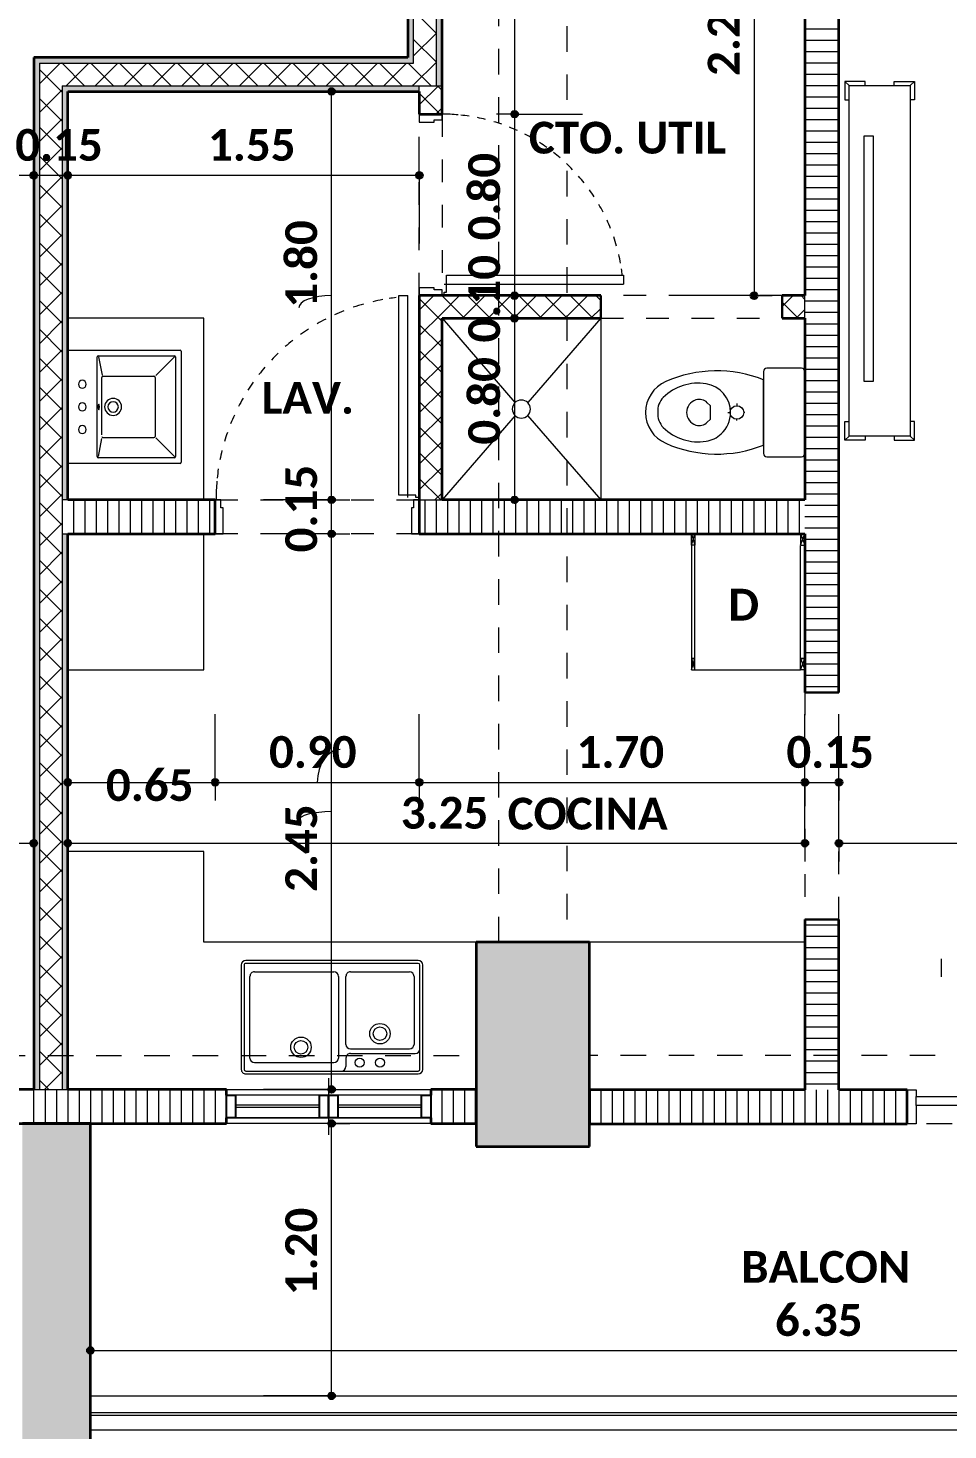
# Model space of a CAD drawing. Header units: metres. Extents: x -144 to 1000, y -717 to 29.
# Drawn here: x 695.61 to 699.66, y -569.38 to -563.2 of the extents above; entities that cross this region are included whole.
import ezdxf

# ---------------------------------------------------------------- set-up
doc = ezdxf.new("R2010")
doc.units = ezdxf.units.M
for name, pattern in [('Basculante', [0.11625, 0.075, -0.04125]), ('basculante modificado', [0.18, 0.1125, -0.0675]), ('Trazo', [0.45, 0.225, -0.225])]:
    doc.linetypes.add(name, pattern=pattern)
doc.layers.get('0').update_dxf_attribs({"color": 1})
for name, color, linetype, lineweight in [('A-ANNO-DIMS', 1, 'Continuous', 9), ('A-DETL', 1, 'Continuous', 9), ('A-DETL-GENF', 1, 'Continuous', 9), ('A-DETL-MEDM', 1, 'Continuous', 30), ('A-DOOR', 1, 'Continuous', 9), ('A-DOOR-FRAM', 1, 'Continuous', 9), ('A-DOOR-HDLN', 1, 'Trazo', 20), ('A-FLOR', 2, 'Continuous', 9), ('A-FLOR-HRAL', 1, 'Continuous', 9), ('A-GLAZ', 1, 'Continuous', 9), ('A-WALL', 4, 'Continuous', 9), ('G-ANNO-TEXT', 2, 'Continuous', 9), ('G-IMPT', 1, 'Continuous', 9), ('I-FURN', 2, 'Continuous', 9), ('P-SANR-FIXT', 1, 'Continuous', 9), ('S-COLS', 7, 'Continuous', 9)]:
    doc.layers.add(name, color=color, linetype=linetype, lineweight=lineweight)
doc.layers.add('A-WALL-PATT', color=7, linetype='Continuous', lineweight=35, true_color=0x9c9c9c)
doc.styles.add('Calibri_B', font='calibrib.ttf', dxfattribs={"height": 0.165})
doc.styles.add('Calibri_B_4', font='calibrib.ttf', dxfattribs={"height": 0.1125})

# ---------------------------------------------------------------- blocks, each defined once
blk = doc.blocks.new('LAVAMANO DE COCINA - LAVADERO COCINA_dwg-2002165-Nivel 9 DIM')
at = {"layer": 'G-IMPT'}
for p, q in [((-471.6397, -982.649), (-472.3997, -982.649)), ((-472.4197, -982.669), (-472.4197, -983.129)), ((-472.4072, -982.669), (-472.4072, -983.129)), ((-471.6397, -982.6615), (-472.3997, -982.6615)), ((-472.0814, -982.719), (-472.0814, -982.6815)), ((-471.6781, -982.699), (-472.0281, -982.699)), ((-471.6322, -983.129), (-471.6322, -982.669)), ((-471.6197, -983.129), (-471.6197, -982.669)), ((-472.1014, -982.739), (-472.3872, -982.739)), ((-472.1014, -982.759), (-472.3614, -982.759)), ((-472.0481, -983.079), (-472.0481, -982.719)), ((-471.6581, -982.719), (-471.6581, -983.079)), ((-472.3814, -983.079), (-472.3814, -982.779)), ((-472.0814, -982.779), (-472.0814, -983.079)), ((-472.3997, -983.1365), (-471.6397, -983.1365)), ((-472.1014, -983.099), (-472.3614, -983.099)), ((-471.6781, -983.099), (-472.0281, -983.099)), ((-472.3997, -983.149), (-471.6397, -983.149))]:
    blk.add_line(p, q, dxfattribs=at)
for centre, radius in [((-472.2314, -982.6989), 0.02), ((-472.1422, -982.6989), 0.02), ((-471.8831, -982.7665), 0.045), ((-471.8831, -982.7665), 0.03), ((-472.2314, -982.8265), 0.045), ((-472.2314, -982.8265), 0.03)]:
    blk.add_circle(centre, radius, dxfattribs=at)
for centre, radius, start, end in [((-472.3997, -982.669), 0.02, 90, 180), ((-471.6397, -982.669), 0.02, 360, 90), ((-472.3997, -982.669), 0.0075, 90, 180), ((-472.0614, -982.6815), 0.02, 90, 180), ((-472.0281, -982.719), 0.02, 90, 180), ((-471.6781, -982.719), 0.02, 0, 90), ((-471.6397, -982.669), 0.0075, 0, 90), ((-472.3872, -982.759), 0.02, 90, 180), ((-472.3614, -982.779), 0.02, 90, 180), ((-472.1014, -982.719), 0.02, 270, 0), ((-472.1014, -982.779), 0.02, 0, 90), ((-472.3614, -983.079), 0.02, 180, 270), ((-472.1014, -983.079), 0.02, 270, 0), ((-472.0281, -983.079), 0.02, 180, 270), ((-471.6781, -983.079), 0.02, 270, 0), ((-472.3997, -983.129), 0.02, 180, 270), ((-472.3997, -983.129), 0.0075, 180, 270), ((-471.6397, -983.129), 0.0075, 270, 0), ((-471.6397, -983.129), 0.02, 270, 360)]:
    blk.add_arc(centre, radius, start, end, dxfattribs=at)
blk = doc.blocks.new('S')
at = {"layer": 'A-ANNO-DIMS', "lineweight": 25}
h = blk.add_hatch(color=256, dxfattribs=at)
edge = h.paths.add_edge_path()
edge.add_arc((686.2125, -502.6985), 0.015, 0, 360)
h = blk.add_hatch(color=256, dxfattribs=at)
edge = h.paths.add_edge_path()
edge.add_arc((687.0192, -502.7986), 0.015, 0, 360)
h = blk.add_hatch(color=256, dxfattribs=at)
edge = h.paths.add_edge_path()
edge.add_arc((687.0192, -502.7986), 0.015, 0, 360)
h = blk.add_hatch(color=256, dxfattribs=at)
edge = h.paths.add_edge_path()
edge.add_arc((684.8993, -503.0682), 0.015, 0, 360)
h = blk.add_hatch(color=256, dxfattribs=at)
edge = h.paths.add_edge_path()
edge.add_arc((684.8993, -503.0682), 0.015, 0, 360)
h = blk.add_hatch(color=256, dxfattribs=at)
edge = h.paths.add_edge_path()
edge.add_arc((685.0493, -503.0682), 0.015, 0, 360)
h = blk.add_hatch(color=256, dxfattribs=at)
edge = h.paths.add_edge_path()
edge.add_arc((685.0493, -503.0682), 0.015, 0, 360)
h = blk.add_hatch(color=256, dxfattribs=at)
edge = h.paths.add_edge_path()
edge.add_arc((686.5993, -503.0682), 0.015, 0, 360)
h = blk.add_hatch(color=256, dxfattribs=at)
edge = h.paths.add_edge_path()
edge.add_arc((687.0192, -503.5986), 0.015, 0, 360)
h = blk.add_hatch(color=256, dxfattribs=at)
edge = h.paths.add_edge_path()
edge.add_arc((687.0192, -503.5986), 0.015, 0, 360)
h = blk.add_hatch(color=256, dxfattribs=at)
edge = h.paths.add_edge_path()
edge.add_arc((688.075, -503.5986), 0.015, 0, 360)
h = blk.add_hatch(color=256, dxfattribs=at)
edge = h.paths.add_edge_path()
edge.add_arc((687.0192, -503.6986), 0.015, 0, 360)
h = blk.add_hatch(color=256, dxfattribs=at)
edge = h.paths.add_edge_path()
edge.add_arc((687.0192, -503.6986), 0.015, 0, 360)
h = blk.add_hatch(color=256, dxfattribs=at)
edge = h.paths.add_edge_path()
edge.add_arc((686.2125, -504.4986), 0.015, 0, 360)
h = blk.add_hatch(color=256, dxfattribs=at)
edge = h.paths.add_edge_path()
edge.add_arc((686.2125, -504.4986), 0.015, 0, 360)
h = blk.add_hatch(color=256, dxfattribs=at)
edge = h.paths.add_edge_path()
edge.add_arc((687.0192, -504.4986), 0.015, 0, 360)
h = blk.add_hatch(color=256, dxfattribs=at)
edge = h.paths.add_edge_path()
edge.add_arc((686.2125, -504.6486), 0.015, 0, 360)
h = blk.add_hatch(color=256, dxfattribs=at)
edge = h.paths.add_edge_path()
edge.add_arc((686.2125, -504.6486), 0.015, 0, 360)
h = blk.add_hatch(color=256, dxfattribs=at)
edge = h.paths.add_edge_path()
edge.add_arc((685.0493, -505.744), 0.015, 0, 360)
h = blk.add_hatch(color=256, dxfattribs=at)
edge = h.paths.add_edge_path()
edge.add_arc((685.6993, -505.744), 0.015, 0, 360)
h = blk.add_hatch(color=256, dxfattribs=at)
edge = h.paths.add_edge_path()
edge.add_arc((685.6993, -505.744), 0.015, 0, 360)
h = blk.add_hatch(color=256, dxfattribs=at)
edge = h.paths.add_edge_path()
edge.add_arc((686.5993, -505.744), 0.015, 0, 360)
h = blk.add_hatch(color=256, dxfattribs=at)
edge = h.paths.add_edge_path()
edge.add_arc((686.5993, -505.744), 0.015, 0, 360)
h = blk.add_hatch(color=256, dxfattribs=at)
edge = h.paths.add_edge_path()
edge.add_arc((688.2993, -505.744), 0.015, 0, 360)
h = blk.add_hatch(color=256, dxfattribs=at)
edge = h.paths.add_edge_path()
edge.add_arc((688.2993, -505.744), 0.015, 0, 360)
h = blk.add_hatch(color=256, dxfattribs=at)
edge = h.paths.add_edge_path()
edge.add_arc((688.4493, -505.744), 0.015, 0, 360)
h = blk.add_hatch(color=256, dxfattribs=at)
edge = h.paths.add_edge_path()
edge.add_arc((684.8993, -506.0122), 0.015, 0, 360)
h = blk.add_hatch(color=256, dxfattribs=at)
edge = h.paths.add_edge_path()
edge.add_arc((685.0493, -506.0122), 0.015, 0, 360)
h = blk.add_hatch(color=256, dxfattribs=at)
edge = h.paths.add_edge_path()
edge.add_arc((688.2993, -506.0122), 0.015, 0, 360)
h = blk.add_hatch(color=256, dxfattribs=at)
edge = h.paths.add_edge_path()
edge.add_arc((688.4493, -506.0122), 0.015, 0, 360)
h = blk.add_hatch(color=256, dxfattribs=at)
edge = h.paths.add_edge_path()
edge.add_arc((686.2125, -507.0975), 0.015, 0, 360)
h = blk.add_hatch(color=256, dxfattribs=at)
edge = h.paths.add_edge_path()
edge.add_arc((686.2125, -507.2475), 0.015, 0, 360)
h = blk.add_hatch(color=256, dxfattribs=at)
edge = h.paths.add_edge_path()
edge.add_arc((685.1493, -508.248), 0.015, 0, 360)
h = blk.add_hatch(color=256, dxfattribs=at)
edge = h.paths.add_edge_path()
edge.add_arc((686.2125, -508.4484), 0.015, 0, 360)
at = {"layer": 'A-WALL-PATT', "lineweight": 5, "true_color": 0x747474}
for points in [[(686.5743, -502.5735), (686.5743, -501.3485), (686.5493, -501.3485), (686.5493, -502.5735), (686.5697, -502.5735)], [(685.0243, -502.5735), (686.5493, -502.5735), (686.5493, -502.5485), (684.9243, -502.5485), (684.9243, -502.5735)]]:
    blk.add_hatch(color=8, dxfattribs=at).paths.add_polyline_path(points)
at = {"layer": 'A-WALL-PATT', "true_color": 0x747474}
for points in [[(686.6993, -502.6735), (686.6993, -501.3485), (686.6743, -501.3489), (686.6743, -502.6735)], [(684.8993, -507.0975), (684.9243, -507.0975), (684.9243, -502.5485), (684.8993, -502.5485), (684.8993, -506.0485)], [(686.5805, -502.6985), (686.5993, -502.6985), (686.5993, -502.6735), (685.0493, -502.6735), (685.0493, -502.6985), (686.5743, -502.6985)]]:
    blk.add_hatch(color=8, dxfattribs=at).paths.add_polyline_path(points)
at = {"layer": 'A-WALL-PATT', "lineweight": 5, "true_color": 0x747474}
h = blk.add_hatch(color=8, dxfattribs=at)
h.paths.add_polyline_path([(685.0243, -507.0975), (685.0493, -507.0975), (685.0493, -504.6486), (685.0243, -504.6486), (685.0243, -507.0948)])
h.paths.add_polyline_path([(685.0493, -504.4986), (685.0493, -502.6735), (685.0243, -502.6735), (685.0243, -504.4986)])
h = blk.add_hatch(color=8, dxfattribs=at)
h.paths.add_polyline_path([(691.4994, -508.9984), (691.7994, -508.9984), (691.7994, -507.2475), (691.4994, -507.2486), (691.4994, -508.6984)])
h.paths.add_polyline_path([(685.1493, -508.9984), (685.1493, -507.2475), (684.8493, -507.2475), (684.8493, -508.9984)])
at = {"layer": 'S-COLS', "true_color": 0x5b5b5b}
h = blk.add_hatch(color=251, dxfattribs=at)
h.paths.add_polyline_path([(697.4492, -507.3486), (697.4492, -506.4486), (696.9492, -506.4486), (696.9492, -507.3486), (697.3584, -507.3486)])
h.paths.add_polyline_path([(679.2055, -507.3486), (679.6494, -507.3486), (679.6494, -506.4486), (679.1494, -506.4486), (679.1494, -507.3486)])
h.paths.add_polyline_path([(687.3494, -507.3485), (687.3494, -506.4485), (686.8494, -506.4485), (686.8494, -507.3485)])
h.paths.add_polyline_path([(693.5604, -499.6485), (693.6495, -499.6485), (693.6495, -496.4985), (693.1495, -496.4985), (693.1495, -499.6485)])
h.paths.add_polyline_path([(683.4709, -499.6485), (685.0494, -499.6485), (685.049, -499.1486), (683.3492, -499.1486), (683.3492, -496.9986), (685.0495, -496.9986), (685.049, -496.4986), (683.0492, -496.4986), (683.0492, -499.6485), (683.1162, -499.6485)])
h.paths.add_polyline_path([(697.4495, -499.6485), (697.4495, -498.9486), (697.0495, -498.9486), (697.0495, -499.6485)])
h.paths.add_polyline_path([(679.4363, -499.6485), (679.6494, -499.6485), (679.6494, -498.9486), (679.1494, -498.9486), (679.1494, -499.6485), (679.4221, -499.6485)])
h.paths.add_polyline_path([(687.3494, -499.6485), (687.3494, -498.7485), (686.8494, -498.7485), (686.8494, -499.6485)])
h.paths.add_polyline_path([(687.3495, -497.3986), (687.3495, -496.4986), (686.8495, -496.4986), (686.8495, -497.3986)])
h.paths.add_polyline_path([(679.6492, -497.1986), (679.6492, -496.4975), (679.1492, -496.4986), (679.1492, -497.1986), (679.4242, -497.1986)])
h.paths.add_polyline_path([(697.2251, -497.1986), (697.4495, -497.1986), (697.4495, -496.4975), (697.0495, -496.4975), (697.0495, -497.1986)])
h.paths.add_polyline_path([(686.9244, -488.4986), (687.3494, -488.4986), (687.3494, -487.5986), (686.8494, -487.5986), (686.8494, -488.4986)])
h.paths.add_polyline_path([(697.2091, -488.4986), (697.4494, -488.4986), (697.4494, -487.5986), (696.9494, -487.5986), (696.9494, -488.4986)])
h.paths.add_polyline_path([(680.0745, -487.8986), (680.2494, -487.8986), (680.2494, -487.3986), (679.3494, -487.3986), (679.3494, -487.8986), (679.8744, -487.8986)])
at = {"layer": 'A-ANNO-DIMS'}
for p, q in [((687.0192, -501.3485), (687.0192, -502.7986)), ((688.075, -501.3485), (688.075, -503.5986)), ((686.2125, -502.6985), (685.9125, -502.6985)), ((686.2125, -504.4986), (686.2125, -502.6985)), ((686.2125, -502.6985), (686.2925, -502.6985)), ((684.8993, -503.0682), (684.8993, -502.7682)), ((684.8993, -503.0682), (684.8993, -502.7682)), ((685.0493, -503.0682), (685.0493, -502.7682)), ((685.0493, -503.0682), (685.0493, -502.7682)), ((687.0192, -502.7986), (686.9392, -502.7986)), ((687.0192, -502.7986), (686.9392, -502.7986)), ((687.0192, -502.7986), (687.3192, -502.7986)), ((687.0192, -502.7986), (687.0192, -503.5986)), ((687.0192, -502.7986), (687.3192, -502.7986)), ((686.5993, -503.0682), (686.5993, -502.9882)), ((681.699, -503.0682), (684.8993, -503.0682)), ((684.8993, -503.0682), (684.8993, -503.1482)), ((684.8993, -503.0682), (685.0493, -503.0682)), ((684.8993, -503.0682), (684.8993, -503.1482)), ((685.0493, -503.0682), (685.0493, -503.1482)), ((685.0493, -503.0682), (686.5993, -503.0682)), ((685.0493, -503.0682), (685.0493, -503.1482)), ((686.5993, -503.0682), (686.5993, -503.3682)), ((687.0192, -503.5986), (686.9392, -503.5986)), ((687.0192, -503.5986), (686.9392, -503.5986)), ((687.0192, -503.5986), (687.3192, -503.5986)), ((687.0192, -503.5986), (687.0192, -503.6986)), ((687.0192, -503.5986), (687.3192, -503.5986)), ((688.075, -503.5986), (687.775, -503.5986)), ((688.075, -503.5986), (688.155, -503.5986)), ((687.0192, -503.6986), (686.9392, -503.6986)), ((687.0192, -503.6986), (686.9392, -503.6986)), ((687.0192, -503.6986), (687.3192, -503.6986)), ((687.0192, -503.6986), (687.0192, -504.4986)), ((687.0192, -503.6986), (687.3192, -503.6986)), ((686.2125, -504.4986), (685.9125, -504.4986)), ((686.2125, -504.4986), (685.9125, -504.4986)), ((686.2125, -504.6486), (686.2125, -504.4986)), ((686.2125, -504.4986), (686.2925, -504.4986)), ((686.2125, -504.4986), (686.2925, -504.4986)), ((687.0192, -504.4986), (686.9392, -504.4986)), ((687.0192, -504.4986), (687.3192, -504.4986)), ((686.2125, -504.6486), (685.9125, -504.6486)), ((686.2125, -504.6486), (685.9125, -504.6486)), ((686.2125, -507.0975), (686.2125, -504.6486)), ((686.2125, -504.6486), (686.2925, -504.6486)), ((686.2125, -504.6486), (686.2925, -504.6486)), ((685.0493, -505.744), (685.0493, -505.444)), ((685.6993, -505.744), (685.6993, -505.444)), ((685.6993, -505.744), (685.6993, -505.444)), ((686.5993, -505.744), (686.5993, -505.444)), ((686.5993, -505.744), (686.5993, -505.444)), ((688.2993, -505.744), (688.2993, -505.444)), ((688.2993, -505.744), (688.2993, -505.444)), ((688.4493, -505.744), (688.4493, -505.444)), ((684.8993, -506.0122), (684.8993, -505.7122)), ((685.0493, -506.0122), (685.0493, -505.7122)), ((688.2993, -506.0122), (688.2993, -505.7122)), ((688.4493, -506.0122), (688.4493, -505.7122)), ((685.0493, -505.744), (685.6993, -505.744)), ((685.0493, -505.744), (685.0493, -505.824)), ((685.6993, -505.744), (685.6993, -505.824)), ((685.6993, -505.744), (686.5993, -505.744)), ((685.6993, -505.744), (685.6993, -505.824)), ((686.5993, -505.744), (686.5993, -505.824)), ((686.5993, -505.744), (688.2993, -505.744)), ((686.5993, -505.744), (686.5993, -505.824)), ((688.2993, -505.744), (688.2993, -505.824)), ((688.2993, -505.744), (688.4493, -505.744)), ((688.2993, -505.744), (688.2993, -505.824)), ((688.4493, -505.744), (688.4493, -505.824)), ((681.699, -506.0122), (684.8993, -506.0122)), ((684.8993, -506.0122), (684.8993, -506.0922)), ((685.0493, -506.0122), (688.2993, -506.0122)), ((685.0493, -506.0122), (685.0493, -506.0922)), ((688.2993, -506.0122), (688.2993, -506.0922)), ((688.4493, -506.0122), (691.6494, -506.0122)), ((688.4493, -506.0122), (688.4493, -506.0922)), ((686.2125, -507.0975), (685.9125, -507.0975)), ((686.2125, -507.0975), (686.2925, -507.0975)), ((686.2125, -507.2475), (685.9125, -507.2475)), ((686.2125, -508.4484), (686.2125, -507.2475)), ((686.2125, -507.2475), (686.2925, -507.2475)), ((685.1493, -508.248), (685.1493, -507.948)), ((685.1493, -508.248), (691.4994, -508.248)), ((685.1493, -508.248), (685.1493, -508.328)), ((686.2125, -508.4484), (685.9125, -508.4484)), ((686.2125, -508.4484), (686.2925, -508.4484))]:
    blk.add_line(p, q, dxfattribs=at)
at = {"layer": 'A-ANNO-DIMS', "lineweight": 25}
for centre in [(686.2125, -502.6985), (687.0192, -502.7986), (687.0192, -502.7986), (684.8993, -503.0682), (684.8993, -503.0682), (685.0493, -503.0682), (685.0493, -503.0682), (686.5993, -503.0682), (687.0192, -503.5986), (687.0192, -503.5986), (688.075, -503.5986), (687.0192, -503.6986), (687.0192, -503.6986), (686.2125, -504.4986), (686.2125, -504.4986), (687.0192, -504.4986), (686.2125, -504.6486), (686.2125, -504.6486), (685.0493, -505.744), (685.6993, -505.744), (685.6993, -505.744), (686.5993, -505.744), (686.5993, -505.744), (688.2993, -505.744), (688.2993, -505.744), (688.4493, -505.744), (684.8993, -506.0122), (685.0493, -506.0122), (688.2993, -506.0122), (688.4493, -506.0122), (686.2125, -507.0975), (686.2125, -507.2475), (685.1493, -508.248), (686.2125, -508.4484)]:
    blk.add_circle(centre, 0.015, dxfattribs=at)
at = {"layer": 'A-ANNO-DIMS'}
for centre, major_axis, ratio, start_param, end_param in [((686.2125, -503.6522), (-0.1451, 0), 0.370236, 4.712389, 6.283185), ((686.2502, -505.744), (0, 0.1451), 0.695613, 0, 1.570796), ((685.2176, -505.744), (0.1567, 0), 0.005578, 4.712389, 6.283185), ((686.2125, -505.9132), (-0.1451, 0), 0.277059, 4.712389, 6.283185)]:
    blk.add_ellipse(centre, major_axis=major_axis, ratio=ratio, start_param=start_param, end_param=end_param, dxfattribs=at)
at = {"layer": 'A-DETL', "color": 7, "linetype": 'basculante modificado'}
for p, q in [((686.9494, -506.4485), (686.9494, -499.6485)), ((687.2494, -499.6485), (687.2494, -506.4485)), ((679.6494, -506.9475), (686.8494, -506.9475)), ((696.9492, -506.9475), (687.3494, -506.9475)), ((686.8494, -507.2475), (679.6494, -507.2475)), ((687.3485, -507.2475), (696.9492, -507.2475))]:
    blk.add_line(p, q, dxfattribs=at)
at = {"layer": 'A-DETL', "color": 253, "true_color": 0xb6b6b6}
blk.add_line((688.8994, -506.5211), (688.8994, -506.6011), dxfattribs=at)
at = {"layer": 'A-DETL-GENF', "linetype": 'Basculante'}
for p, q in [((686.5993, -503.5986), (686.5993, -502.7986)), ((686.5993, -502.7986), (686.6993, -502.7986)), ((686.6993, -502.7986), (686.6993, -503.5986)), ((686.6993, -503.5986), (686.5993, -503.5986)), ((688.1993, -503.5986), (687.3993, -503.5986)), ((687.3993, -503.6986), (688.1993, -503.6986)), ((685.6993, -504.6486), (685.6993, -504.4986)), ((685.6993, -504.4986), (686.5993, -504.4986)), ((686.5993, -504.4986), (686.5993, -504.6486)), ((686.5993, -504.6486), (685.6993, -504.6486)), ((688.2993, -505.3485), (688.2993, -506.3485)), ((688.4493, -506.3485), (688.4493, -505.3485))]:
    blk.add_line(p, q, dxfattribs=at)
at = {"layer": 'A-DETL-GENF', "lineweight": 25}
for p, q in [((685.7494, -507.1225), (685.7894, -507.1225)), ((685.7494, -507.2225), (685.7494, -507.1225)), ((685.7894, -507.1225), (685.7894, -507.2225)), ((686.1594, -507.1225), (686.1994, -507.1225)), ((686.1594, -507.2225), (686.1594, -507.1225)), ((686.1994, -507.1225), (686.1994, -507.2225)), ((686.1994, -507.1225), (686.2394, -507.1225)), ((686.1994, -507.2225), (686.1994, -507.1225)), ((686.2394, -507.1225), (686.2394, -507.2225)), ((686.6094, -507.1225), (686.6494, -507.1225)), ((686.6094, -507.2225), (686.6094, -507.1225)), ((686.6494, -507.1225), (686.6494, -507.2225)), ((685.7894, -507.2225), (685.7494, -507.2225)), ((686.1994, -507.2225), (686.1594, -507.2225)), ((686.2394, -507.2225), (686.1994, -507.2225)), ((686.6494, -507.2225), (686.6094, -507.2225))]:
    blk.add_line(p, q, dxfattribs=at)
at = {"layer": 'A-DETL-GENF'}
for p, q in [((686.1594, -507.1225), (685.7894, -507.1225)), ((686.6094, -507.1225), (686.2394, -507.1225)), ((686.1594, -507.1675), (685.7894, -507.1675)), ((686.1594, -507.1775), (685.7894, -507.1775)), ((686.6094, -507.1675), (686.2394, -507.1675)), ((686.6094, -507.1775), (686.2394, -507.1775)), ((686.1594, -507.2225), (685.7894, -507.2225)), ((686.6094, -507.2225), (686.2394, -507.2225))]:
    blk.add_line(p, q, dxfattribs=at)
at = {"layer": 'A-DETL-MEDM'}
for p, q in [((687.3993, -503.5986), (687.3993, -503.6986)), ((688.1993, -503.6986), (688.1993, -503.5986)), ((688.4493, -505.3485), (688.2993, -505.3485)), ((688.2993, -506.3485), (688.4493, -506.3485))]:
    blk.add_line(p, q, dxfattribs=at)
at = {"layer": 'A-DOOR', "lineweight": 15}
for p, q in [((686.7093, -503.5486), (687.4993, -503.5486)), ((686.7193, -503.5086), (687.4993, -503.5086)), ((686.7193, -503.5836), (686.7193, -503.5086)), ((687.4993, -503.5086), (687.4993, -503.5486)), ((686.5093, -503.5986), (686.5493, -503.5986)), ((686.5093, -504.4786), (686.5093, -503.5986)), ((686.5493, -504.4886), (686.5493, -503.5986)), ((686.7093, -503.5836), (686.7193, -503.5836)), ((686.7093, -503.5986), (686.7093, -503.5836)), ((686.5843, -504.4786), (686.5093, -504.4786)), ((686.5843, -504.4886), (686.5843, -504.4786)), ((686.5993, -504.4886), (686.5843, -504.4886))]:
    blk.add_line(p, q, dxfattribs=at)
at = {"layer": 'A-DOOR'}
for p, q in [((686.6993, -503.5986), (686.5993, -503.5986)), ((686.5993, -504.4986), (686.5993, -504.6486))]:
    blk.add_line(p, q, dxfattribs=at)
for centre, radius, start, end in [((686.6993, -503.5986), 0.8, 84.86021, 90), ((686.6993, -503.5986), 0.8, 81.40092, 84.05706), ((686.6993, -503.5986), 0.8, 76.09186, 78.74617), ((686.6993, -503.5986), 0.8, 70.78086, 73.43707), ((686.6993, -503.5986), 0.8, 65.46046, 68.1223), ((686.6993, -503.5986), 0.8, 60.12331, 62.79443), ((686.6993, -503.5986), 0.8, 54.7622, 57.44619), ((686.6993, -503.5986), 0.8, 49.37018, 52.07048), ((686.6993, -503.5986), 0.8, 43.94059, 46.66048), ((686.6993, -503.5986), 0.8, 38.46716, 41.20973), ((686.6993, -503.5986), 0.8, 32.94407, 35.71217), ((686.6993, -503.5986), 0.8, 27.36602, 30.16222), ((686.6993, -503.5986), 0.8, 21.72829, 24.55488), ((686.6993, -503.5986), 0.8, 15.83157, 18.88574), ((686.6993, -503.5986), 0.8, 10.25822, 13.15108), ((686.6993, -503.5986), 0.8, 10.25822, 13.15108), ((686.6993, -503.5986), 0.8, 6.45945, 8.44999), ((686.5978, -504.4965), 0.8947, 100.25822, 103.15108), ((686.5978, -504.4965), 0.8947, 100.25822, 103.15108), ((686.5978, -504.4965), 0.8947, 96.45945, 98.44999), ((686.5978, -504.4965), 0.8947, 111.72829, 114.55488), ((686.5978, -504.4965), 0.8947, 105.83157, 108.88574), ((686.5978, -504.4965), 0.8947, 122.94407, 125.71217), ((686.5978, -504.4965), 0.8947, 117.36602, 120.16222), ((686.5978, -504.4965), 0.8947, 128.46716, 131.20973), ((686.5978, -504.4965), 0.8947, 133.94059, 136.66048), ((686.5978, -504.4965), 0.8947, 139.37018, 142.07048), ((686.5978, -504.4965), 0.8947, 144.7622, 147.44619), ((686.5978, -504.4965), 0.8947, 150.12331, 152.79443), ((686.5978, -504.4965), 0.8947, 155.46046, 158.1223), ((686.5978, -504.4965), 0.8947, 160.78086, 163.43707), ((686.5978, -504.4965), 0.8947, 166.09186, 168.74617), ((686.5978, -504.4965), 0.8947, 171.40092, 174.05706), ((686.5978, -504.4965), 0.8947, 174.86021, 180)]:
    blk.add_arc(centre, radius, start, end, dxfattribs=at)
at = {"layer": 'A-DOOR-FRAM'}
for p, q in [((686.5993, -502.7986), (686.5993, -502.8336)), ((686.6993, -502.8236), (686.6993, -502.7986)), ((686.5993, -502.8336), (686.6643, -502.8336)), ((686.6643, -502.8336), (686.6643, -502.8236)), ((686.6643, -502.8236), (686.6993, -502.8236)), ((686.5993, -503.5636), (686.5993, -503.5986)), ((686.6643, -503.5636), (686.5993, -503.5636)), ((686.6643, -503.5736), (686.6643, -503.5636)), ((686.6993, -503.5736), (686.6643, -503.5736)), ((686.6993, -503.5986), (686.6993, -503.5736)), ((685.7243, -504.4986), (685.6993, -504.4986)), ((685.7243, -504.5336), (685.7243, -504.4986)), ((685.7343, -504.5336), (685.7243, -504.5336)), ((685.7343, -504.6486), (685.7343, -504.5336)), ((686.5743, -504.5336), (686.5643, -504.5336)), ((686.5643, -504.5336), (686.5643, -504.6486)), ((686.5993, -504.4986), (686.5743, -504.4986)), ((686.5743, -504.4986), (686.5743, -504.5336)), ((685.6993, -504.6486), (685.7343, -504.6486)), ((686.5643, -504.6486), (686.5993, -504.6486)), ((688.7494, -507.0986), (688.7894, -507.0986)), ((688.7894, -507.0986), (688.7894, -507.1286)), ((688.7894, -507.1686), (688.7894, -507.2486)), ((688.7894, -507.2486), (688.7494, -507.2486))]:
    blk.add_line(p, q, dxfattribs=at)
at = {"layer": 'A-DOOR-FRAM', "lineweight": 5}
for p, q in [((688.7894, -507.1286), (689.5903, -507.1286)), ((688.7894, -507.1686), (688.7894, -507.1286)), ((689.5903, -507.1686), (688.7894, -507.1686))]:
    blk.add_line(p, q, dxfattribs=at)
at = {"layer": 'A-DOOR-HDLN'}
for p, q in [((686.5993, -502.7986), (686.6993, -502.7986)), ((685.6993, -504.6486), (685.6993, -504.4986))]:
    blk.add_line(p, q, dxfattribs=at)
at = {"layer": 'A-FLOR'}
for p, q in [((685.6493, -503.6986), (685.0493, -503.6986)), ((685.6493, -504.4986), (685.6493, -503.6986)), ((685.6493, -505.2485), (685.6493, -504.6486)), ((685.0493, -505.2485), (685.6493, -505.2485)), ((685.6493, -506.0485), (685.0493, -506.0485)), ((685.6493, -506.4485), (685.6493, -506.0485)), ((686.8494, -506.4485), (685.6493, -506.4485)), ((688.2993, -506.4485), (687.3494, -506.4485)), ((687.3494, -507.0975), (688.2993, -507.0975))]:
    blk.add_line(p, q, dxfattribs=at)
at = {"layer": 'A-FLOR-HRAL'}
for p, q in [((691.4994, -508.5224), (685.1493, -508.5224)), ((691.4994, -508.5344), (685.1493, -508.5344))]:
    blk.add_line(p, q, dxfattribs=at)
at = {"layer": 'A-GLAZ'}
for p, q in [((686.1994, -507.0475), (686.1994, -507.2975)), ((685.7494, -507.2225), (685.7494, -507.1225)), ((686.1994, -507.1225), (685.7494, -507.1225)), ((686.1994, -507.2225), (686.1994, -507.1225)), ((686.1994, -507.2225), (686.1994, -507.1225)), ((686.6494, -507.1225), (686.1994, -507.1225)), ((686.6494, -507.2225), (686.6494, -507.1225)), ((685.7494, -507.2225), (686.1994, -507.2225)), ((686.1994, -507.2225), (686.6494, -507.2225))]:
    blk.add_line(p, q, dxfattribs=at)
at = {"layer": 'A-WALL'}
for p, q in [((686.5743, -502.5735), (686.5743, -501.3235)), ((686.6743, -502.6735), (686.6743, -501.3235)), ((684.9243, -502.5735), (684.9243, -507.0975)), ((684.9243, -502.5735), (686.5743, -502.5735)), ((685.0243, -502.6735), (685.0243, -507.0975)), ((685.0243, -502.6735), (686.6993, -502.6735)), ((686.5993, -502.6985), (686.5993, -502.6735)), ((688.2993, -503.6986), (688.2993, -503.5986)), ((685.0493, -504.4986), (685.0243, -504.4986)), ((686.5993, -504.4986), (686.6993, -504.4986)), ((685.0243, -504.6486), (685.0493, -504.6486)), ((684.8993, -507.0975), (685.0493, -507.0975)), ((685.7494, -507.0975), (686.6494, -507.0975)), ((686.6494, -507.2475), (685.7494, -507.2475)), ((685.1493, -508.4484), (691.4994, -508.4484)), ((685.1493, -508.5984), (691.4994, -508.5984))]:
    blk.add_line(p, q, dxfattribs=at)
at = {"layer": 'A-WALL', "lineweight": 35}
for p, q in [((686.5493, -501.3485), (686.5493, -502.5485)), ((686.6993, -502.7986), (686.6993, -501.3485)), ((688.2993, -501.3485), (688.2993, -503.5986)), ((688.4493, -505.3485), (688.4493, -501.3485)), ((684.8993, -502.5485), (684.8993, -507.0975)), ((686.5493, -502.5485), (684.8993, -502.5485)), ((685.0493, -504.4986), (685.0493, -502.6985)), ((685.0493, -502.6985), (686.5993, -502.6985)), ((686.5993, -502.6985), (686.5993, -502.7986)), ((686.5993, -502.7986), (686.6993, -502.7986)), ((686.5993, -503.5986), (686.5993, -504.6486)), ((687.3993, -503.5986), (686.5993, -503.5986)), ((688.2993, -503.5986), (688.1993, -503.5986)), ((686.6993, -504.4986), (686.6993, -503.6986)), ((686.6993, -503.6986), (687.3993, -503.6986)), ((688.1993, -503.6986), (688.2993, -503.6986)), ((688.2993, -503.6986), (688.2993, -504.4986)), ((685.6993, -504.4986), (685.0493, -504.4986)), ((685.6993, -504.6486), (685.6993, -504.4986)), ((688.2993, -504.4986), (686.6993, -504.4986)), ((685.0493, -507.0975), (685.0493, -504.6486)), ((685.0493, -504.6486), (685.6993, -504.6486)), ((686.5993, -504.6486), (688.2993, -504.6486)), ((688.2993, -504.6486), (688.2993, -505.3485)), ((688.2993, -506.3485), (688.2993, -507.0986)), ((688.4493, -507.0986), (688.4493, -506.3485)), ((684.8993, -507.0975), (684.6493, -507.0975)), ((685.7494, -507.0975), (685.0493, -507.0975)), ((685.7494, -507.1225), (685.7494, -507.0975)), ((686.8494, -507.0975), (686.6494, -507.0975)), ((686.6494, -507.0975), (686.6494, -507.1225)), ((686.8494, -507.2475), (686.8494, -507.0975)), ((688.2993, -507.0986), (687.3494, -507.0986)), ((687.3494, -507.0986), (687.3494, -507.2486)), ((688.7494, -507.0986), (688.4493, -507.0986)), ((688.7494, -507.2486), (688.7494, -507.0986)), ((684.6493, -507.2475), (685.7494, -507.2475)), ((685.1493, -507.2475), (684.8493, -507.2475)), ((685.1493, -508.9984), (685.1493, -507.2475)), ((685.7494, -507.2475), (685.7494, -507.2225)), ((686.6494, -507.2225), (686.6494, -507.2475)), ((686.6494, -507.2475), (686.8494, -507.2475)), ((687.3494, -507.2486), (688.7494, -507.2486))]:
    blk.add_line(p, q, dxfattribs=at)
at = {"layer": 'A-WALL-PATT', "color": 1, "lineweight": 5, "true_color": 0xff0000}
for p, q in [((686.6743, -502.4424), (686.5743, -502.3424)), ((686.5743, -502.5421), (686.6743, -502.4421)), ((686.6743, -502.5697), (686.5743, -502.4697)), ((686.5743, -502.6694), (686.6743, -502.5694)), ((684.9243, -502.6647), (685.0155, -502.5735)), ((685.0243, -502.7016), (684.9243, -502.6016)), ((685.0243, -502.5743), (685.0234, -502.5735)), ((685.1234, -502.6735), (685.0243, -502.5743)), ((685.0428, -502.6735), (685.1428, -502.5735)), ((685.2507, -502.6735), (685.1507, -502.5735)), ((685.1701, -502.6735), (685.2701, -502.5735)), ((685.378, -502.6735), (685.278, -502.5735)), ((685.2974, -502.6735), (685.3974, -502.5735)), ((685.5053, -502.6735), (685.4053, -502.5735)), ((685.4246, -502.6735), (685.5246, -502.5735)), ((685.6326, -502.6735), (685.5326, -502.5735)), ((685.5519, -502.6735), (685.6519, -502.5735)), ((685.7598, -502.6735), (685.6598, -502.5735)), ((685.6792, -502.6735), (685.7792, -502.5735)), ((685.8871, -502.6735), (685.7871, -502.5735)), ((685.8065, -502.6735), (685.9065, -502.5735)), ((686.0144, -502.6735), (685.9144, -502.5735)), ((685.9338, -502.6735), (686.0338, -502.5735)), ((686.1417, -502.6735), (686.0417, -502.5735)), ((686.061, -502.6735), (686.161, -502.5735)), ((686.269, -502.6735), (686.169, -502.5735)), ((686.1883, -502.6735), (686.2883, -502.5735)), ((686.3962, -502.6735), (686.2962, -502.5735)), ((686.3156, -502.6735), (686.4156, -502.5735)), ((686.5235, -502.6735), (686.4235, -502.5735)), ((686.4429, -502.6735), (686.5429, -502.5735)), ((686.5743, -502.597), (686.5508, -502.5735)), ((686.6508, -502.6735), (686.5743, -502.597)), ((684.9243, -502.792), (685.0243, -502.692)), ((686.5702, -502.6735), (686.5743, -502.6694)), ((685.0243, -502.8289), (684.9243, -502.7289)), ((684.9243, -502.9193), (685.0243, -502.8193)), ((685.0243, -502.9562), (684.9243, -502.8562)), ((684.9243, -503.0466), (685.0243, -502.9466)), ((685.0243, -503.0834), (684.9243, -502.9834)), ((684.9243, -503.1739), (685.0243, -503.0739)), ((685.0243, -503.2107), (684.9243, -503.1107)), ((684.9243, -503.3011), (685.0243, -503.2011)), ((685.0243, -503.338), (684.9243, -503.238)), ((684.9243, -503.4284), (685.0243, -503.3284)), ((685.0243, -503.4653), (684.9243, -503.3653)), ((684.9243, -503.5557), (685.0243, -503.4557)), ((685.0243, -503.5925), (684.9243, -503.4925)), ((684.9243, -503.683), (685.0243, -503.583)), ((685.0243, -503.7198), (684.9243, -503.6198)), ((684.9243, -503.8103), (685.0243, -503.7103)), ((685.0243, -503.8471), (684.9243, -503.7471)), ((684.9243, -503.9375), (685.0243, -503.8375)), ((685.0243, -503.9744), (684.9243, -503.8744)), ((684.9243, -504.0648), (685.0243, -503.9648)), ((685.0243, -504.1017), (684.9243, -504.0017)), ((684.9243, -504.1921), (685.0243, -504.0921)), ((685.0243, -504.2289), (684.9243, -504.1289)), ((684.9243, -504.3194), (685.0243, -504.2194)), ((685.0243, -504.3562), (684.9243, -504.2562)), ((684.9243, -504.4467), (685.0243, -504.3467)), ((685.0243, -504.4835), (684.9243, -504.3835)), ((684.9243, -504.5739), (685.0243, -504.4739)), ((685.0243, -504.6108), (684.9243, -504.5108)), ((684.9243, -504.7012), (685.0243, -504.6012)), ((685.0243, -504.7381), (684.9243, -504.6381)), ((684.9243, -504.8285), (685.0243, -504.7285)), ((685.0243, -504.8653), (684.9243, -504.7653)), ((684.9243, -504.9558), (685.0243, -504.8558)), ((685.0243, -504.9926), (684.9243, -504.8926)), ((684.9243, -505.0831), (685.0243, -504.9831)), ((685.0243, -505.1199), (684.9243, -505.0199)), ((684.9243, -505.2103), (685.0243, -505.1103)), ((685.0243, -505.2472), (684.9243, -505.1472)), ((684.9243, -505.3376), (685.0243, -505.2376)), ((685.0243, -505.3745), (684.9243, -505.2745)), ((684.9243, -505.4649), (685.0243, -505.3649)), ((685.0243, -505.5017), (684.9243, -505.4017)), ((684.9243, -505.5922), (685.0243, -505.4922)), ((685.0243, -505.629), (684.9243, -505.529)), ((684.9243, -505.7194), (685.0243, -505.6194)), ((685.0243, -505.7563), (684.9243, -505.6563)), ((684.9243, -505.8467), (685.0243, -505.7467)), ((685.0243, -505.8836), (684.9243, -505.7836)), ((684.9243, -505.974), (685.0243, -505.874)), ((685.0243, -506.0109), (684.9243, -505.9109)), ((684.9243, -506.1013), (685.0243, -506.0013)), ((685.0243, -506.1381), (684.9243, -506.0381)), ((684.9243, -506.2286), (685.0243, -506.1286)), ((685.0243, -506.2654), (684.9243, -506.1654)), ((684.9243, -506.3558), (685.0243, -506.2558)), ((685.0243, -506.3927), (684.9243, -506.2927)), ((684.9243, -506.4831), (685.0243, -506.3831)), ((685.0243, -506.52), (684.9243, -506.42)), ((684.9243, -506.6104), (685.0243, -506.5104)), ((685.0243, -506.6472), (684.9243, -506.5472)), ((684.9243, -506.7377), (685.0243, -506.6377)), ((685.0243, -506.7745), (684.9243, -506.6745)), ((684.9243, -506.865), (685.0243, -506.765)), ((685.0243, -506.9018), (684.9243, -506.8018)), ((684.9243, -506.9922), (685.0243, -506.8922)), ((685.0243, -507.0291), (684.9243, -506.9291)), ((684.9463, -507.0975), (685.0243, -507.0195)), ((684.9654, -507.0975), (684.9243, -507.0564))]:
    blk.add_line(p, q, dxfattribs=at)
at = {"layer": 'A-WALL-PATT', "color": 8, "lineweight": 5, "true_color": 0x727272}
for p, q in [((688.4493, -502.4236), (688.2993, -502.4236)), ((688.4493, -502.4736), (688.2993, -502.4736)), ((688.4493, -502.5236), (688.2993, -502.5236)), ((688.4493, -502.5736), (688.2993, -502.5736)), ((688.4493, -502.6236), (688.2993, -502.6236)), ((688.4493, -502.6736), (688.2993, -502.6736)), ((688.4493, -502.7236), (688.2993, -502.7236)), ((688.4493, -502.7736), (688.2993, -502.7736)), ((688.4493, -502.8236), (688.2993, -502.8236)), ((688.4493, -502.8736), (688.2993, -502.8736)), ((688.4493, -502.9236), (688.2993, -502.9236)), ((688.4493, -502.9736), (688.2993, -502.9736)), ((688.4493, -503.0236), (688.2993, -503.0236)), ((688.4493, -503.0736), (688.2993, -503.0736)), ((688.4493, -503.1236), (688.2993, -503.1236)), ((688.4493, -503.1736), (688.2993, -503.1736)), ((688.4493, -503.2236), (688.2993, -503.2236)), ((688.4493, -503.2736), (688.2993, -503.2736)), ((688.4493, -503.3236), (688.2993, -503.3236)), ((688.4493, -503.3736), (688.2993, -503.3736)), ((688.4493, -503.4236), (688.2993, -503.4236)), ((688.4493, -503.4736), (688.2993, -503.4736)), ((688.4493, -503.5236), (688.2993, -503.5236)), ((688.4493, -503.5736), (688.2993, -503.5736)), ((688.4493, -503.6236), (688.2993, -503.6236)), ((688.4493, -503.6736), (688.2993, -503.6736)), ((688.4493, -503.7236), (688.2993, -503.7236)), ((688.4493, -503.7736), (688.2993, -503.7736)), ((688.4493, -503.8236), (688.2993, -503.8236)), ((688.4493, -503.8736), (688.2993, -503.8736)), ((688.4493, -503.9236), (688.2993, -503.9236)), ((688.4493, -503.9736), (688.2993, -503.9736)), ((688.4493, -504.0236), (688.2993, -504.0236)), ((688.4493, -504.0736), (688.2993, -504.0736)), ((688.4493, -504.1236), (688.2993, -504.1236)), ((688.4493, -504.1736), (688.2993, -504.1736)), ((688.4493, -504.2236), (688.2993, -504.2236)), ((688.4493, -504.2736), (688.2993, -504.2736)), ((688.4493, -504.3236), (688.2993, -504.3236)), ((688.4493, -504.3736), (688.2993, -504.3736)), ((688.4493, -504.4236), (688.2993, -504.4236)), ((688.4493, -504.4736), (688.2993, -504.4736)), ((685.074, -504.4986), (685.074, -504.6486)), ((685.124, -504.4986), (685.124, -504.6486)), ((685.174, -504.4986), (685.174, -504.6486)), ((685.224, -504.4986), (685.224, -504.6486)), ((685.274, -504.4986), (685.274, -504.6486)), ((685.324, -504.4986), (685.324, -504.6486)), ((685.374, -504.4986), (685.374, -504.6486)), ((685.424, -504.4986), (685.424, -504.6486)), ((685.474, -504.4986), (685.474, -504.6486)), ((685.524, -504.4986), (685.524, -504.6486)), ((685.574, -504.4986), (685.574, -504.6486)), ((685.624, -504.4986), (685.624, -504.6486)), ((685.674, -504.4986), (685.674, -504.6486)), ((686.624, -504.4986), (686.624, -504.6486)), ((686.674, -504.4986), (686.674, -504.6486)), ((686.724, -504.4986), (686.724, -504.6486)), ((686.774, -504.4986), (686.774, -504.6486)), ((686.824, -504.4986), (686.824, -504.6486)), ((686.874, -504.4986), (686.874, -504.6486)), ((686.924, -504.4986), (686.924, -504.6486)), ((686.974, -504.4986), (686.974, -504.6486)), ((687.024, -504.4986), (687.024, -504.6486)), ((687.074, -504.4986), (687.074, -504.6486)), ((687.124, -504.4986), (687.124, -504.6486)), ((687.174, -504.4986), (687.174, -504.6486)), ((687.224, -504.4986), (687.224, -504.6486)), ((687.274, -504.4986), (687.274, -504.6486)), ((687.324, -504.4986), (687.324, -504.6486)), ((687.374, -504.4986), (687.374, -504.6486)), ((687.424, -504.4986), (687.424, -504.6486)), ((687.474, -504.4986), (687.474, -504.6486)), ((687.524, -504.4986), (687.524, -504.6486)), ((687.574, -504.4986), (687.574, -504.6486)), ((687.624, -504.4986), (687.624, -504.6486)), ((687.674, -504.4986), (687.674, -504.6486)), ((687.724, -504.4986), (687.724, -504.6486)), ((687.774, -504.4986), (687.774, -504.6486)), ((687.824, -504.4986), (687.824, -504.6486)), ((687.874, -504.4986), (687.874, -504.6486)), ((687.924, -504.4986), (687.924, -504.6486)), ((687.974, -504.4986), (687.974, -504.6486)), ((688.024, -504.4986), (688.024, -504.6486)), ((688.074, -504.4986), (688.074, -504.6486)), ((688.124, -504.4986), (688.124, -504.6486)), ((688.174, -504.4986), (688.174, -504.6486)), ((688.224, -504.4986), (688.224, -504.6486)), ((688.274, -504.4986), (688.274, -504.6486)), ((688.4493, -504.5236), (688.2993, -504.5236)), ((688.4493, -504.5736), (688.2993, -504.5736)), ((688.4493, -504.6236), (688.2993, -504.6236)), ((688.4493, -504.6736), (688.2993, -504.6736)), ((688.4493, -504.7236), (688.2993, -504.7236)), ((688.4493, -504.7736), (688.2993, -504.7736)), ((688.4493, -504.8236), (688.2993, -504.8236)), ((688.4493, -504.8736), (688.2993, -504.8736)), ((688.4493, -504.9236), (688.2993, -504.9236)), ((688.4493, -504.9736), (688.2993, -504.9736)), ((688.4493, -505.0236), (688.2993, -505.0236)), ((688.4493, -505.0736), (688.2993, -505.0736)), ((688.4493, -505.1236), (688.2993, -505.1236)), ((688.4493, -505.1736), (688.2993, -505.1736)), ((688.4493, -505.2236), (688.2993, -505.2236)), ((688.4493, -505.2736), (688.2993, -505.2736)), ((688.4493, -505.3236), (688.2993, -505.3236)), ((688.4493, -506.3736), (688.2993, -506.3736)), ((688.4493, -506.4236), (688.2993, -506.4236)), ((688.4493, -506.4736), (688.2993, -506.4736)), ((688.4493, -506.5236), (688.2993, -506.5236)), ((688.4493, -506.5736), (688.2993, -506.5736)), ((688.4493, -506.6236), (688.2993, -506.6236)), ((688.4493, -506.6736), (688.2993, -506.6736)), ((688.4493, -506.7236), (688.2993, -506.7236)), ((688.4493, -506.7736), (688.2993, -506.7736)), ((688.4493, -506.8236), (688.2993, -506.8236)), ((688.4493, -506.8736), (688.2993, -506.8736)), ((688.4493, -506.9236), (688.2993, -506.9236)), ((688.4493, -506.9736), (688.2993, -506.9736)), ((688.4493, -507.0236), (688.2993, -507.0236)), ((688.4493, -507.0736), (688.2993, -507.0736)), ((684.899, -507.0975), (684.899, -507.2475)), ((684.949, -507.0975), (684.949, -507.2475)), ((684.999, -507.0975), (684.999, -507.2475)), ((685.049, -507.0975), (685.049, -507.2475)), ((685.099, -507.0975), (685.099, -507.2475)), ((685.149, -507.0975), (685.149, -507.2475)), ((685.199, -507.0975), (685.199, -507.2475)), ((685.249, -507.0975), (685.249, -507.2475)), ((685.299, -507.0975), (685.299, -507.2475)), ((685.349, -507.0975), (685.349, -507.2475)), ((685.399, -507.0975), (685.399, -507.2475)), ((685.449, -507.0975), (685.449, -507.2475)), ((685.499, -507.0975), (685.499, -507.2475)), ((685.549, -507.0975), (685.549, -507.2475)), ((685.599, -507.0975), (685.599, -507.2475)), ((685.649, -507.0975), (685.649, -507.2475)), ((685.699, -507.0975), (685.699, -507.2475)), ((685.749, -507.0975), (685.749, -507.2475)), ((686.699, -507.0975), (686.699, -507.2475)), ((686.749, -507.0975), (686.749, -507.2475)), ((686.799, -507.0975), (686.799, -507.2475)), ((686.849, -507.0975), (686.849, -507.2475)), ((687.3993, -507.0986), (687.3993, -507.2486)), ((687.4493, -507.0986), (687.4493, -507.2486)), ((687.4993, -507.0986), (687.4993, -507.2486)), ((687.5493, -507.0986), (687.5493, -507.2486)), ((687.5993, -507.0986), (687.5993, -507.2486)), ((687.6493, -507.0986), (687.6493, -507.2486)), ((687.6993, -507.0986), (687.6993, -507.2486)), ((687.7493, -507.0986), (687.7493, -507.2486)), ((687.7993, -507.0986), (687.7993, -507.2486)), ((687.8493, -507.0986), (687.8493, -507.2486)), ((687.8993, -507.0986), (687.8993, -507.2486)), ((687.9493, -507.0986), (687.9493, -507.2486)), ((687.9993, -507.0986), (687.9993, -507.2486)), ((688.0493, -507.0986), (688.0493, -507.2486)), ((688.0993, -507.0986), (688.0993, -507.2486)), ((688.1493, -507.0986), (688.1493, -507.2486)), ((688.1993, -507.0986), (688.1993, -507.2486)), ((688.2493, -507.0986), (688.2493, -507.2486)), ((688.2993, -507.0986), (688.2993, -507.2486)), ((688.3493, -507.0986), (688.3493, -507.2486)), ((688.3993, -507.0986), (688.3993, -507.2486)), ((688.4493, -507.0986), (688.4493, -507.2486)), ((688.4993, -507.0986), (688.4993, -507.2486)), ((688.5493, -507.0986), (688.5493, -507.2486)), ((688.5993, -507.0986), (688.5993, -507.2486)), ((688.6493, -507.0986), (688.6493, -507.2486)), ((688.6993, -507.0986), (688.6993, -507.2486)), ((688.7493, -507.0986), (688.7493, -507.2486))]:
    blk.add_line(p, q, dxfattribs=at)
at = {"layer": 'A-WALL-PATT', "color": 8, "lineweight": 5, "true_color": 0x747474}
for p, q in [((686.5993, -502.7575), (686.6833, -502.6735)), ((686.6993, -502.6937), (686.6791, -502.6735)), ((686.691, -502.7986), (686.5993, -502.7068)), ((686.6714, -502.7986), (686.6993, -502.7707)), ((686.5993, -503.6626), (686.6633, -503.5986)), ((686.6993, -503.7119), (686.5993, -503.6119)), ((686.6993, -503.5988), (686.699, -503.5986)), ((686.6993, -503.6757), (686.7765, -503.5986)), ((686.799, -503.6986), (686.6993, -503.5988)), ((686.7896, -503.6986), (686.8896, -503.5986)), ((686.9122, -503.6986), (686.8122, -503.5986)), ((686.9027, -503.6986), (687.0027, -503.5986)), ((687.0253, -503.6986), (686.9253, -503.5986)), ((687.0159, -503.6986), (687.1159, -503.5986)), ((687.1385, -503.6986), (687.0385, -503.5986)), ((687.129, -503.6986), (687.229, -503.5986)), ((687.2516, -503.6986), (687.1516, -503.5986)), ((687.2422, -503.6986), (687.3422, -503.5986)), ((687.3647, -503.6986), (687.2647, -503.5986)), ((687.3993, -503.62), (687.3779, -503.5986)), ((688.1993, -503.6465), (688.2473, -503.5986)), ((688.2993, -503.6149), (688.283, -503.5986)), ((686.5993, -503.7757), (686.6993, -503.6757)), ((687.3553, -503.6986), (687.3993, -503.6546)), ((688.2698, -503.6986), (688.1993, -503.628)), ((688.2604, -503.6986), (688.2993, -503.6597)), ((686.6993, -503.8251), (686.5993, -503.7251)), ((686.5993, -503.8889), (686.6993, -503.7889)), ((686.6993, -503.9382), (686.5993, -503.8382)), ((686.5993, -504.002), (686.6993, -503.902)), ((686.6993, -504.0513), (686.5993, -503.9513)), ((686.5993, -504.1152), (686.6993, -504.0152)), ((686.6993, -504.1645), (686.5993, -504.0645)), ((686.5993, -504.2283), (686.6993, -504.1283)), ((686.6993, -504.2776), (686.5993, -504.1776)), ((686.5993, -504.3414), (686.6993, -504.2414)), ((686.6993, -504.3907), (686.5993, -504.2907)), ((686.5993, -504.4546), (686.6993, -504.3546)), ((686.694, -504.4986), (686.5993, -504.4039)), ((686.6684, -504.4986), (686.6993, -504.4677))]:
    blk.add_line(p, q, dxfattribs=at)
at = {"layer": 'I-FURN'}
for p, q in [((688.4753, -502.6547), (688.4753, -502.7361)), ((688.5648, -502.6547), (688.4753, -502.6547)), ((688.4753, -502.6547), (688.4939, -502.6717)), ((688.4939, -504.2184), (688.4939, -502.6717)), ((688.4939, -502.6717), (688.763, -502.6717)), ((688.5648, -502.6717), (688.5648, -502.6547)), ((688.6921, -502.6547), (688.7817, -502.6547)), ((688.6921, -502.6717), (688.6921, -502.6547)), ((688.7817, -502.6547), (688.763, -502.6717)), ((688.763, -502.6717), (688.763, -504.2184)), ((688.7817, -502.6547), (688.7817, -502.7361)), ((688.4753, -502.7361), (688.4939, -502.7361)), ((688.7817, -502.7361), (688.763, -502.7361)), ((688.5611, -503.9776), (688.5611, -502.8936)), ((688.5611, -502.8936), (688.6003, -502.8936)), ((688.6003, -502.8936), (688.6003, -503.9776)), ((688.6003, -503.9776), (688.5611, -503.9776)), ((688.4753, -504.154), (688.4939, -504.154)), ((688.4753, -504.2354), (688.4753, -504.154)), ((688.7817, -504.154), (688.763, -504.154)), ((688.7817, -504.2354), (688.7817, -504.154)), ((688.4753, -504.2354), (688.4939, -504.2184)), ((688.5648, -504.2354), (688.4753, -504.2354)), ((688.763, -504.2184), (688.4939, -504.2184)), ((688.5648, -504.2184), (688.5648, -504.2354)), ((688.6921, -504.2184), (688.6921, -504.2354)), ((688.6921, -504.2354), (688.7817, -504.2354)), ((688.7817, -504.2354), (688.763, -504.2184)), ((687.7993, -504.6986), (687.8143, -504.6486)), ((687.7993, -504.6486), (687.8143, -504.6986)), ((687.7993, -504.6986), (687.7993, -504.6486)), ((687.7993, -504.6486), (687.8143, -504.6486)), ((687.8143, -504.6486), (688.2793, -504.6486)), ((687.8143, -504.6486), (687.8143, -504.6986)), ((688.2793, -504.6986), (688.2993, -504.6486)), ((688.2793, -504.6486), (688.2993, -504.6986)), ((688.2993, -504.6486), (688.2793, -504.6486)), ((688.2793, -504.6486), (688.2793, -504.6986)), ((688.2993, -504.6986), (688.2993, -504.6486)), ((687.7993, -504.6986), (687.7993, -505.1986)), ((687.8143, -504.6986), (687.7993, -504.6986)), ((687.8143, -504.6986), (687.7993, -504.6986)), ((687.8143, -505.1986), (687.8143, -504.6986)), ((688.2793, -504.6986), (688.2993, -504.6986)), ((688.2793, -504.6986), (688.2993, -504.6986)), ((688.2793, -505.2009), (688.2793, -504.7009)), ((688.2993, -504.6986), (688.2993, -505.1986)), ((687.7993, -505.1986), (687.8143, -505.1986)), ((687.7993, -505.2486), (687.8143, -505.1986)), ((687.7993, -505.1986), (687.8143, -505.2486)), ((687.7993, -505.1986), (687.7993, -505.2486)), ((687.8143, -505.1986), (687.7993, -505.1986)), ((687.8143, -505.2486), (687.8143, -505.1986)), ((688.2993, -505.1986), (688.2793, -505.1986)), ((688.2793, -505.2486), (688.2993, -505.1986)), ((688.2793, -505.1986), (688.2993, -505.2486)), ((688.2793, -505.2486), (688.2793, -505.1986)), ((688.2793, -505.1986), (688.2993, -505.1986)), ((688.2993, -505.1986), (688.2993, -505.2486)), ((687.7993, -505.2486), (687.8143, -505.2486)), ((687.8143, -505.2486), (688.2793, -505.2486)), ((688.2993, -505.2486), (688.2793, -505.2486))]:
    blk.add_line(p, q, dxfattribs=at)
at = {"layer": 'P-SANR-FIXT'}
for p, q in [((686.6993, -503.6986), (687.0203, -504.0696)), ((687.3993, -503.6986), (687.0782, -504.0696)), ((687.3993, -503.6986), (687.3993, -504.4986)), ((685.0543, -503.839), (685.5443, -503.839)), ((685.1793, -504.308), (685.1793, -503.869)), ((685.1843, -503.864), (685.5193, -503.864)), ((685.1843, -503.869), (685.2003, -503.949)), ((685.5193, -503.869), (685.4374, -503.9509)), ((685.5243, -503.869), (685.5243, -504.308)), ((685.5493, -503.844), (685.5493, -504.333)), ((688.2843, -503.9181), (688.132, -503.9181)), ((685.1993, -503.9625), (685.1993, -503.959)), ((685.1993, -504.2126), (685.1993, -503.9625)), ((685.2043, -503.954), (685.4293, -503.954)), ((685.4343, -503.959), (685.4343, -504.219)), ((688.117, -503.9331), (688.117, -504.1136)), ((688.117, -504.2575), (688.117, -503.9696)), ((687.8687, -504.0704), (687.881, -504.0828)), ((687.881, -504.0828), (687.881, -504.1443)), ((687.9593, -504.1136), (687.9693, -504.1136)), ((687.9993, -504.0735), (687.9993, -504.0835)), ((688.0343, -504.1136), (688.0293, -504.1136)), ((688.117, -504.1136), (688.117, -504.294)), ((687.0217, -504.1262), (686.6993, -504.4984)), ((687.0769, -504.1262), (687.3995, -504.4986)), ((687.881, -504.1443), (687.8687, -504.1567)), ((687.9993, -504.1485), (687.9993, -504.1435)), ((685.1843, -504.308), (685.1997, -504.2283)), ((685.2043, -504.224), (685.4293, -504.224)), ((685.5193, -504.308), (685.437, -504.2257)), ((685.5443, -504.338), (685.0543, -504.338)), ((685.5193, -504.313), (685.1843, -504.313)), ((688.132, -504.309), (688.2843, -504.309))]:
    blk.add_line(p, q, dxfattribs=at)
blk.add_circle((687.9993, -504.1136), 0.03, dxfattribs=at)
for centre, radius, start, end in [((685.0543, -503.844), 0.005, 90, 180), ((685.1843, -503.869), 0.005, 90, 180), ((685.5193, -503.869), 0.005, 0, 90), ((685.5443, -503.844), 0.005, 0, 90), ((687.9111, -504.4886), 0.5584, 68.35911, 113.79689), ((688.132, -503.9331), 0.015, 90, 180), ((688.2843, -503.9331), 0.015, 0, 90), ((685.1136, -503.989), 0.0175, 90, 270), ((685.1136, -503.989), 0.0175, 270, 90), ((685.2043, -503.959), 0.005, 90, 180), ((685.4293, -503.959), 0.005, 0, 90), ((687.7463, -504.1149), 0.15, 113.79689, 179.46886), ((687.8289, -504.2041), 0.2199, 80.90608, 134.39736), ((687.8434, -504.1135), 0.1282, 359.99847, 80.90608), ((685.2493, -504.089), 0.0375, 90, 270), ((685.2493, -504.089), 0.0375, 270, 90), ((687.7321, -504.1053), 0.0816, 134.39736, 185.83548), ((687.8334, -504.1058), 0.05, 45, 107.18646), ((685.1136, -504.089), 0.0175, 90, 270), ((685.1136, -504.089), 0.0175, 270, 90), ((685.2493, -504.089), 0.023, 90, 270), ((685.2493, -504.089), 0.023, 270, 90), ((687.0493, -504.0986), 0.04, 0, 180), ((687.0493, -504.0986), 0.04, 180, 0), ((687.7463, -504.1122), 0.15, 180.53114, 246.20311), ((687.7321, -504.1218), 0.0816, 174.16452, 225.60264), ((687.8358, -504.1136), 0.0581, 107.18646, 252.81705), ((687.8434, -504.1136), 0.1282, 312.44528, 0.00153), ((685.1136, -504.189), 0.0175, 90, 270), ((685.1136, -504.189), 0.0175, 270, 90), ((687.8334, -504.1213), 0.05, 252.81705, 315), ((685.2043, -504.219), 0.005, 180, 270), ((685.4293, -504.219), 0.005, 270, 0), ((687.8289, -504.023), 0.2199, 225.60264, 279.09392), ((687.8434, -504.1136), 0.1282, 279.09392, 312.44528), ((687.9111, -503.7385), 0.5584, 246.20311, 291.64089), ((688.132, -504.294), 0.015, 180, 270), ((688.2843, -504.294), 0.015, 270, 0), ((685.0543, -504.333), 0.005, 180, 270), ((685.1843, -504.308), 0.005, 180, 270), ((685.5193, -504.308), 0.005, 270, 0), ((685.5443, -504.333), 0.005, 270, 0)]:
    blk.add_arc(centre, radius, start, end, dxfattribs=at)
for start_param, end_param in [(0, 3.141593), (3.141593, 6.283185)]:
    blk.add_ellipse((685.1861, -504.089), major_axis=(0, 0.0125), ratio=0.247617, start_param=start_param, end_param=end_param, dxfattribs=at)
at = {"layer": 'S-COLS', "lineweight": 35}
for p, q in [((687.3494, -506.4485), (686.8494, -506.4485)), ((686.8494, -506.4485), (686.8494, -507.3485)), ((687.3494, -507.3485), (687.3494, -506.4485)), ((686.8494, -507.3485), (687.3494, -507.3485))]:
    blk.add_line(p, q, dxfattribs=at)
at = {"rotation": 180}
blk.add_blockref('LAVAMANO DE COCINA - LAVADERO COCINA_dwg-2002165-Nivel 9 DIM', (214.1945, -1489.6782), dxfattribs=at)
at = {"layer": 'A-ANNO-DIMS', "char_height": 0.14, "width": 0.376134, "attachment_point": 1, "rotation": 90, "line_spacing_factor": 1.158048, "style": 'Calibri_B_4'}
for s, insert in [('2.25', (687.871, -502.6302)), ('0.80', (686.8151, -503.3553)), ('1.80', (686.0084, -503.6522)), ('0.10', (686.8151, -503.8053)), ('0.80', (686.8151, -504.2553)), ('0.15', (686.0084, -504.7303)), ('2.45', (686.0084, -506.2267)), ('1.20', (686.0084, -508.0047))]:
    blk.add_mtext(s, dxfattribs=dict(at, insert=insert))
at = {"layer": 'A-ANNO-DIMS', "char_height": 0.14, "width": 0.376134, "attachment_point": 1, "line_spacing_factor": 1.158048, "style": 'Calibri_B_4'}
for s, insert in [('0.15', (684.8176, -502.8641)), ('1.55', (685.6676, -502.8641)), ('0.90', (685.9368, -505.54)), ('1.70', (687.2926, -505.54)), ('0.15', (688.2176, -505.54)), ('0.65', (685.2176, -505.6859)), ('3.25', (686.5176, -505.8081)), ('6.35', (688.1676, -508.044))]:
    blk.add_mtext(s, dxfattribs=dict(at, insert=insert))
at = {"layer": 'G-ANNO-TEXT', "style": 'Calibri_B'}
for s, p in [('CTO. UTIL', (687.0822, -502.9722)), ('LAV.', (685.904, -504.1191)), ('D', (687.9611, -505.0308)), ('BALCON', (688.0179, -507.9499))]:
    blk.add_text(s, height=0.14, dxfattribs=at).set_placement(p)
blk.add_text('COCINA', height=0.14, rotation=360, dxfattribs=at).set_placement((686.9886, -505.9519))

msp = doc.modelspace()

# ---------------------------------------------------------------- block references
at = {"color": 3}
msp.add_blockref('S', (10.7329, -60.7772), dxfattribs=at)

doc.saveas('drawing.dxf')
